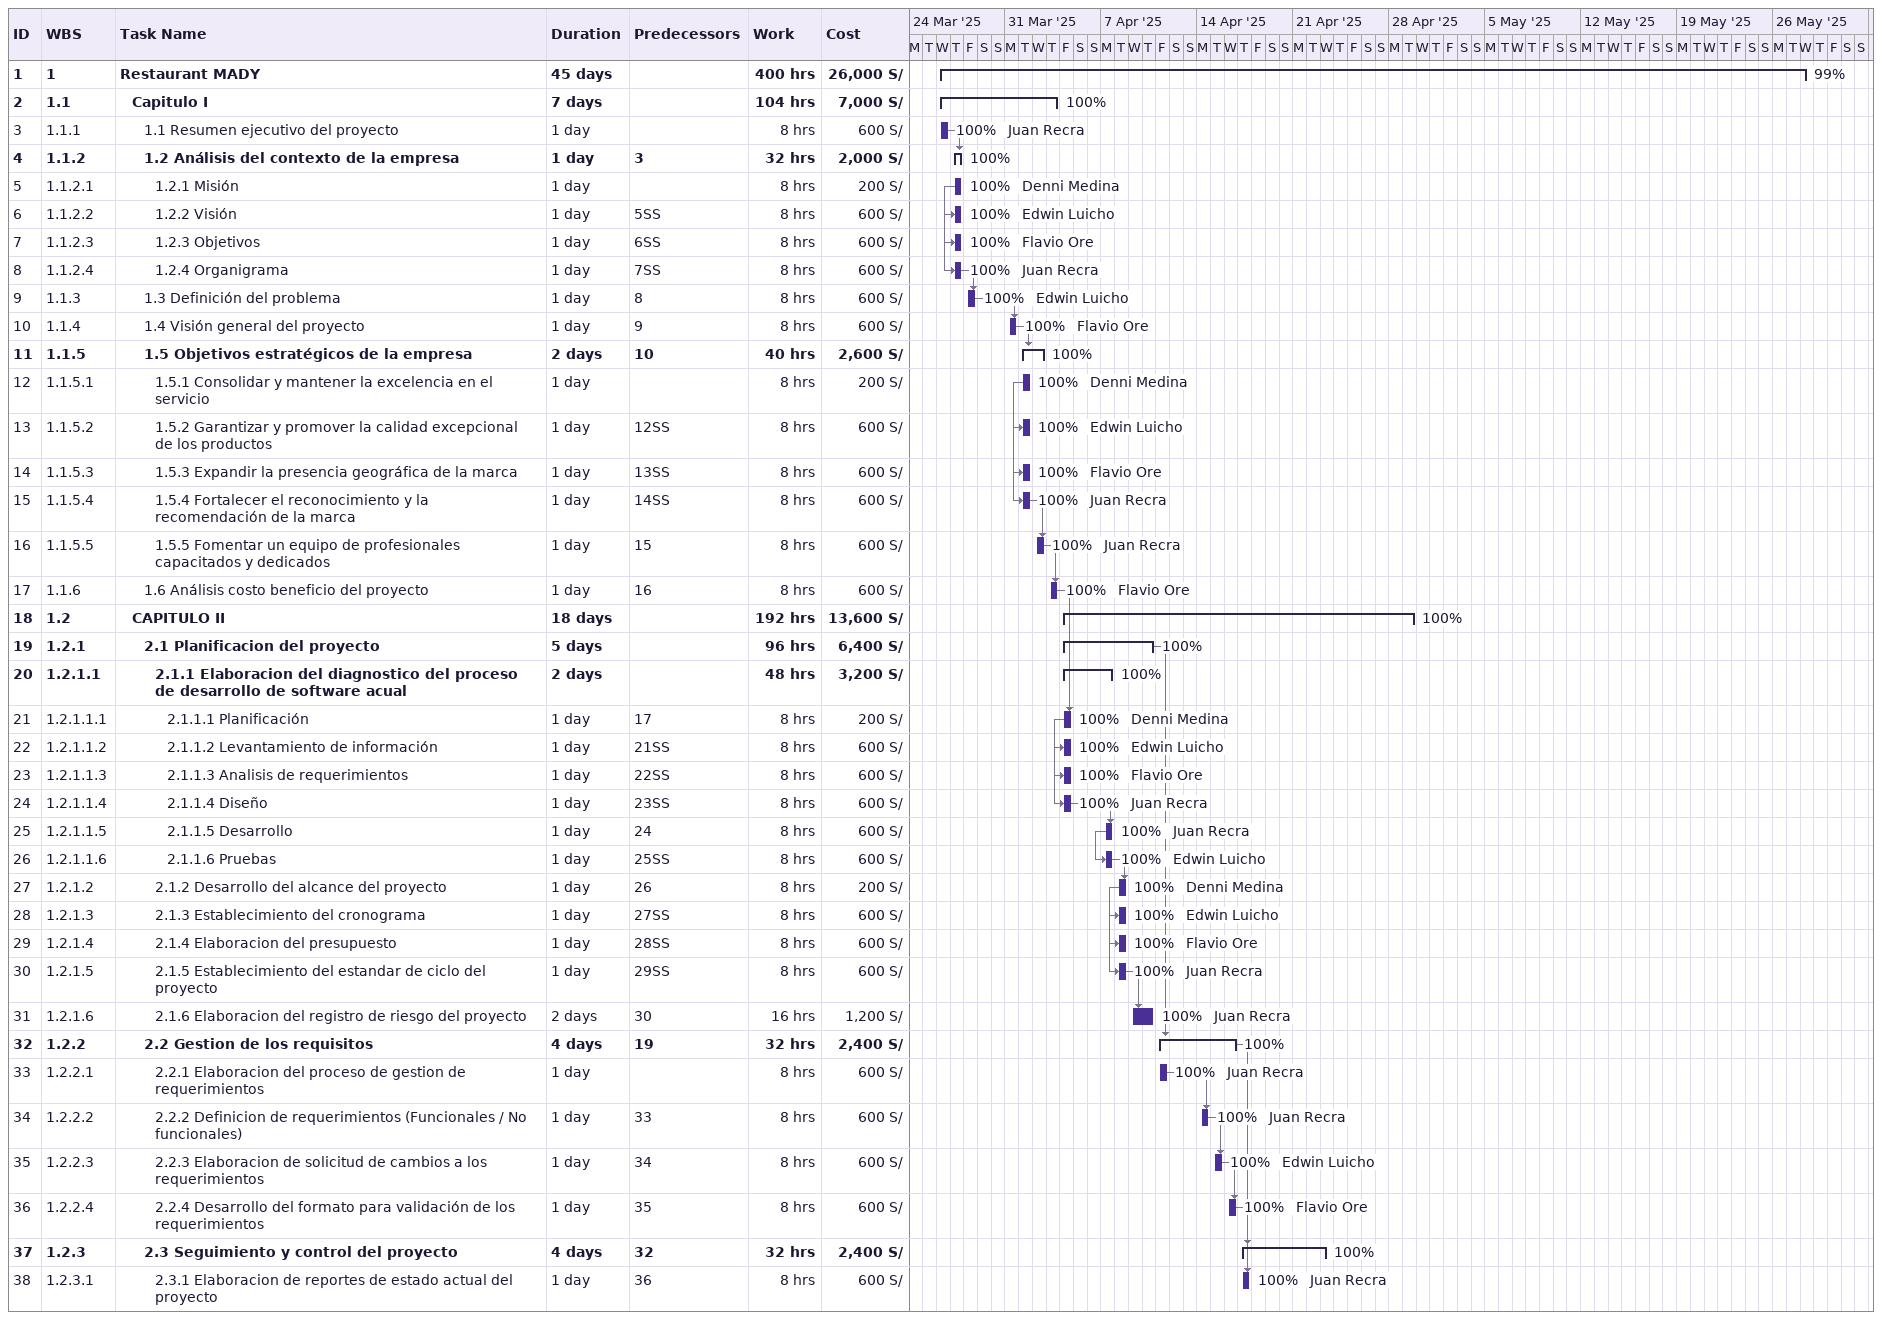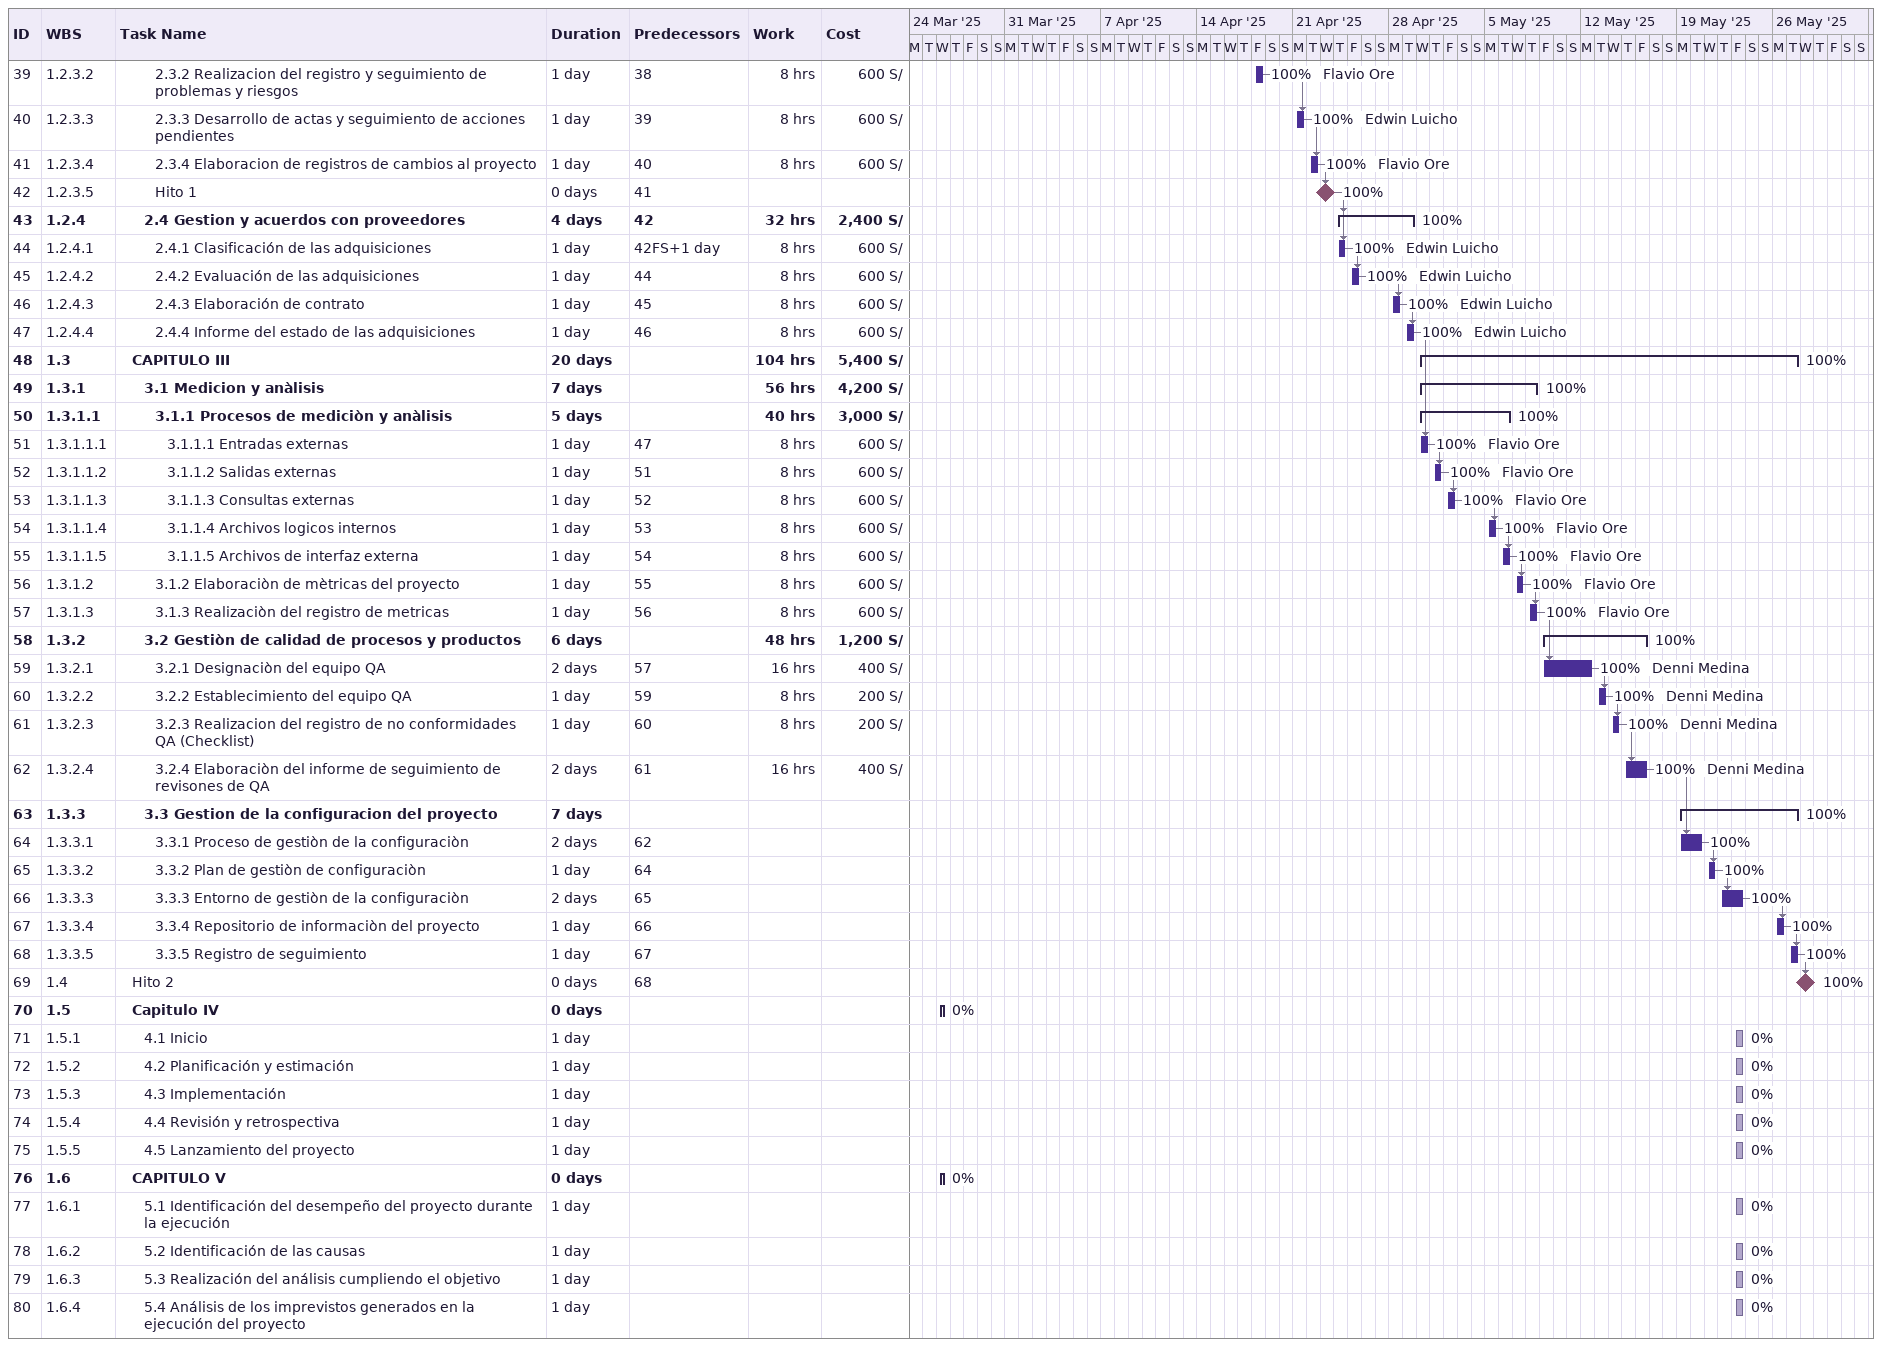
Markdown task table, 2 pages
| ID | WBS | Task | Duration | Start | Finish | Predecessors | Resources | % complete | Work (h) | Cost (S/) |
|---|---|---|---|---|---|---|---|---|---|---|
| 1 | 1 | **Restaurant MADY** | 45d | 2025-03-26 | 2025-05-28 |  |  | 99 | 400 | 26000 |
| 2 | 1.1 | **Capitulo I** | 7d | 2025-03-26 | 2025-04-03 |  |  | 100 | 104 | 7000 |
| 3 | 1.1.1 | 1.1 Resumen ejecutivo del proyecto | 1d | 2025-03-26 | 2025-03-26 |  | Juan Recra | 100 | 8 | 600 |
| 4 | 1.1.2 | **1.2 Análisis del contexto de la empresa** | 1d | 2025-03-27 | 2025-03-27 | 3 |  | 100 | 32 | 2000 |
| 5 | 1.1.2.1 | 1.2.1 Misión | 1d | 2025-03-27 | 2025-03-27 |  | Denni Medina | 100 | 8 | 200 |
| 6 | 1.1.2.2 | 1.2.2 Visión | 1d | 2025-03-27 | 2025-03-27 | 5SS | Edwin Luicho | 100 | 8 | 600 |
| 7 | 1.1.2.3 | 1.2.3 Objetivos | 1d | 2025-03-27 | 2025-03-27 | 6SS | Flavio Ore | 100 | 8 | 600 |
| 8 | 1.1.2.4 | 1.2.4 Organigrama | 1d | 2025-03-27 | 2025-03-27 | 7SS | Juan Recra | 100 | 8 | 600 |
| 9 | 1.1.3 | 1.3 Definición del problema | 1d | 2025-03-28 | 2025-03-28 | 8 | Edwin Luicho | 100 | 8 | 600 |
| 10 | 1.1.4 | 1.4 Visión general del proyecto | 1d | 2025-03-31 | 2025-03-31 | 9 | Flavio Ore | 100 | 8 | 600 |
| 11 | 1.1.5 | **1.5 Objetivos estratégicos de la empresa** | 2d | 2025-04-01 | 2025-04-02 | 10 |  | 100 | 40 | 2600 |
| 12 | 1.1.5.1 | 1.5.1 Consolidar y mantener la excelencia en el servicio | 1d | 2025-04-01 | 2025-04-01 |  | Denni Medina | 100 | 8 | 200 |
| 13 | 1.1.5.2 | 1.5.2 Garantizar y promover la calidad excepcional de los productos | 1d | 2025-04-01 | 2025-04-01 | 12SS | Edwin Luicho | 100 | 8 | 600 |
| 14 | 1.1.5.3 | 1.5.3 Expandir la presencia geográfica de la marca | 1d | 2025-04-01 | 2025-04-01 | 13SS | Flavio Ore | 100 | 8 | 600 |
| 15 | 1.1.5.4 | 1.5.4 Fortalecer el reconocimiento y la recomendación de la marca | 1d | 2025-04-01 | 2025-04-01 | 14SS | Juan Recra | 100 | 8 | 600 |
| 16 | 1.1.5.5 | 1.5.5 Fomentar un equipo de profesionales capacitados y dedicados | 1d | 2025-04-02 | 2025-04-02 | 15 | Juan Recra | 100 | 8 | 600 |
| 17 | 1.1.6 | 1.6 Análisis costo beneficio del proyecto | 1d | 2025-04-03 | 2025-04-03 | 16 | Flavio Ore | 100 | 8 | 600 |
| 18 | 1.2 | **CAPITULO II** | 18d | 2025-04-04 | 2025-04-29 |  |  | 100 | 192 | 13600 |
| 19 | 1.2.1 | **2.1 Planificacion del proyecto** | 5d | 2025-04-04 | 2025-04-10 |  |  | 100 | 96 | 6400 |
| 20 | 1.2.1.1 | **2.1.1 Elaboracion del diagnostico del proceso de desarrollo de software acual** | 2d | 2025-04-04 | 2025-04-07 |  |  | 100 | 48 | 3200 |
| 21 | 1.2.1.1.1 | 2.1.1.1 Planificación | 1d | 2025-04-04 | 2025-04-04 | 17 | Denni Medina | 100 | 8 | 200 |
| 22 | 1.2.1.1.2 | 2.1.1.2 Levantamiento de información | 1d | 2025-04-04 | 2025-04-04 | 21SS | Edwin Luicho | 100 | 8 | 600 |
| 23 | 1.2.1.1.3 | 2.1.1.3 Analisis de requerimientos | 1d | 2025-04-04 | 2025-04-04 | 22SS | Flavio Ore | 100 | 8 | 600 |
| 24 | 1.2.1.1.4 | 2.1.1.4 Diseño | 1d | 2025-04-04 | 2025-04-04 | 23SS | Juan Recra | 100 | 8 | 600 |
| 25 | 1.2.1.1.5 | 2.1.1.5 Desarrollo | 1d | 2025-04-07 | 2025-04-07 | 24 | Juan Recra | 100 | 8 | 600 |
| 26 | 1.2.1.1.6 | 2.1.1.6 Pruebas | 1d | 2025-04-07 | 2025-04-07 | 25SS | Edwin Luicho | 100 | 8 | 600 |
| 27 | 1.2.1.2 | 2.1.2 Desarrollo del alcance del proyecto | 1d | 2025-04-08 | 2025-04-08 | 26 | Denni Medina | 100 | 8 | 200 |
| 28 | 1.2.1.3 | 2.1.3 Establecimiento del cronograma | 1d | 2025-04-08 | 2025-04-08 | 27SS | Edwin Luicho | 100 | 8 | 600 |
| 29 | 1.2.1.4 | 2.1.4 Elaboracion del presupuesto | 1d | 2025-04-08 | 2025-04-08 | 28SS | Flavio Ore | 100 | 8 | 600 |
| 30 | 1.2.1.5 | 2.1.5 Establecimiento del estandar de ciclo del proyecto | 1d | 2025-04-08 | 2025-04-08 | 29SS | Juan Recra | 100 | 8 | 600 |
| 31 | 1.2.1.6 | 2.1.6 Elaboracion del registro de riesgo del proyecto | 2d | 2025-04-09 | 2025-04-10 | 30 | Juan Recra | 100 | 16 | 1200 |
| 32 | 1.2.2 | **2.2 Gestion de los requisitos** | 4d | 2025-04-11 | 2025-04-16 | 19 |  | 100 | 32 | 2400 |
| 33 | 1.2.2.1 | 2.2.1 Elaboracion del proceso de gestion de requerimientos | 1d | 2025-04-11 | 2025-04-11 |  | Juan Recra | 100 | 8 | 600 |
| 34 | 1.2.2.2 | 2.2.2 Definicion de requerimientos (Funcionales / No funcionales) | 1d | 2025-04-14 | 2025-04-14 | 33 | Juan Recra | 100 | 8 | 600 |
| 35 | 1.2.2.3 | 2.2.3 Elaboracion de solicitud de cambios a los requerimientos | 1d | 2025-04-15 | 2025-04-15 | 34 | Edwin Luicho | 100 | 8 | 600 |
| 36 | 1.2.2.4 | 2.2.4 Desarrollo del formato para validación de los requerimientos | 1d | 2025-04-16 | 2025-04-16 | 35 | Flavio Ore | 100 | 8 | 600 |
| 37 | 1.2.3 | **2.3 Seguimiento y control del proyecto** | 4d | 2025-04-17 | 2025-04-23 | 32 |  | 100 | 32 | 2400 |
| 38 | 1.2.3.1 | 2.3.1 Elaboracion de reportes de estado actual del proyecto | 1d | 2025-04-17 | 2025-04-17 | 36 | Juan Recra | 100 | 8 | 600 |
| 39 | 1.2.3.2 | 2.3.2 Realizacion del registro y seguimiento de problemas y riesgos | 1d | 2025-04-18 | 2025-04-18 | 38 | Flavio Ore | 100 | 8 | 600 |
| 40 | 1.2.3.3 | 2.3.3 Desarrollo de actas y seguimiento de acciones pendientes | 1d | 2025-04-21 | 2025-04-21 | 39 | Edwin Luicho | 100 | 8 | 600 |
| 41 | 1.2.3.4 | 2.3.4 Elaboracion de registros de cambios al proyecto | 1d | 2025-04-22 | 2025-04-22 | 40 | Flavio Ore | 100 | 8 | 600 |
| 42 | 1.2.3.5 | Hito 1 | 0d | 2025-04-23 | 2025-04-23 | 41 |  | 100 |  |  |
| 43 | 1.2.4 | **2.4 Gestion y acuerdos con proveedores** | 4d | 2025-04-24 | 2025-04-29 | 42 |  | 100 | 32 | 2400 |
| 44 | 1.2.4.1 | 2.4.1 Clasificación de las adquisiciones | 1d | 2025-04-24 | 2025-04-24 | 42FS+1d | Edwin Luicho | 100 | 8 | 600 |
| 45 | 1.2.4.2 | 2.4.2 Evaluación de las adquisiciones | 1d | 2025-04-25 | 2025-04-25 | 44 | Edwin Luicho | 100 | 8 | 600 |
| 46 | 1.2.4.3 | 2.4.3 Elaboración de contrato | 1d | 2025-04-28 | 2025-04-28 | 45 | Edwin Luicho | 100 | 8 | 600 |
| 47 | 1.2.4.4 | 2.4.4 Informe del estado de las adquisiciones | 1d | 2025-04-29 | 2025-04-29 | 46 | Edwin Luicho | 100 | 8 | 600 |
| 48 | 1.3 | **CAPITULO III** | 20d | 2025-04-30 | 2025-05-27 |  |  | 100 | 104 | 5400 |
| 49 | 1.3.1 | **3.1 Medicion y anàlisis** | 7d | 2025-04-30 | 2025-05-08 |  |  | 100 | 56 | 4200 |
| 50 | 1.3.1.1 | **3.1.1 Procesos de mediciòn y anàlisis** | 5d | 2025-04-30 | 2025-05-06 |  |  | 100 | 40 | 3000 |
| 51 | 1.3.1.1.1 | 3.1.1.1 Entradas externas | 1d | 2025-04-30 | 2025-04-30 | 47 | Flavio Ore | 100 | 8 | 600 |
| 52 | 1.3.1.1.2 | 3.1.1.2 Salidas externas | 1d | 2025-05-01 | 2025-05-01 | 51 | Flavio Ore | 100 | 8 | 600 |
| 53 | 1.3.1.1.3 | 3.1.1.3 Consultas externas | 1d | 2025-05-02 | 2025-05-02 | 52 | Flavio Ore | 100 | 8 | 600 |
| 54 | 1.3.1.1.4 | 3.1.1.4 Archivos logicos internos | 1d | 2025-05-05 | 2025-05-05 | 53 | Flavio Ore | 100 | 8 | 600 |
| 55 | 1.3.1.1.5 | 3.1.1.5 Archivos de interfaz externa | 1d | 2025-05-06 | 2025-05-06 | 54 | Flavio Ore | 100 | 8 | 600 |
| 56 | 1.3.1.2 | 3.1.2 Elaboraciòn de mètricas del proyecto | 1d | 2025-05-07 | 2025-05-07 | 55 | Flavio Ore | 100 | 8 | 600 |
| 57 | 1.3.1.3 | 3.1.3 Realizaciòn del registro de metricas | 1d | 2025-05-08 | 2025-05-08 | 56 | Flavio Ore | 100 | 8 | 600 |
| 58 | 1.3.2 | **3.2 Gestiòn de calidad de procesos y productos** | 6d | 2025-05-09 | 2025-05-16 |  |  | 100 | 48 | 1200 |
| 59 | 1.3.2.1 | 3.2.1 Designaciòn del equipo QA | 2d | 2025-05-09 | 2025-05-12 | 57 | Denni Medina | 100 | 16 | 400 |
| 60 | 1.3.2.2 | 3.2.2 Establecimiento del equipo QA | 1d | 2025-05-13 | 2025-05-13 | 59 | Denni Medina | 100 | 8 | 200 |
| 61 | 1.3.2.3 | 3.2.3 Realizacion del registro de no conformidades QA (Checklist) | 1d | 2025-05-14 | 2025-05-14 | 60 | Denni Medina | 100 | 8 | 200 |
| 62 | 1.3.2.4 | 3.2.4 Elaboraciòn del informe de seguimiento de revisones de QA | 2d | 2025-05-15 | 2025-05-16 | 61 | Denni Medina | 100 | 16 | 400 |
| 63 | 1.3.3 | **3.3 Gestion de la configuracion del proyecto** | 7d | 2025-05-19 | 2025-05-27 |  |  | 100 |  |  |
| 64 | 1.3.3.1 | 3.3.1 Proceso de gestiòn de la configuraciòn | 2d | 2025-05-19 | 2025-05-20 | 62 |  | 100 |  |  |
| 65 | 1.3.3.2 | 3.3.2 Plan de gestiòn de configuraciòn | 1d | 2025-05-21 | 2025-05-21 | 64 |  | 100 |  |  |
| 66 | 1.3.3.3 | 3.3.3 Entorno de gestiòn de la configuraciòn | 2d | 2025-05-22 | 2025-05-23 | 65 |  | 100 |  |  |
| 67 | 1.3.3.4 | 3.3.4 Repositorio de informaciòn del proyecto | 1d | 2025-05-26 | 2025-05-26 | 66 |  | 100 |  |  |
| 68 | 1.3.3.5 | 3.3.5 Registro de seguimiento | 1d | 2025-05-27 | 2025-05-27 | 67 |  | 100 |  |  |
| 69 | 1.4 | Hito 2 | 0d | 2025-05-28 | 2025-05-28 | 68 |  | 100 |  |  |
| 70 | 1.5 | **Capitulo IV** | 0d | 2025-03-26 | 2025-03-26 |  |  | 0 |  |  |
| 71 | 1.5.1 | 4.1 Inicio | 1d | 2025-05-23 | 2025-05-23 |  |  | 0 |  |  |
| 72 | 1.5.2 | 4.2 Planificación y estimación | 1d | 2025-05-23 | 2025-05-23 |  |  | 0 |  |  |
| 73 | 1.5.3 | 4.3 Implementación | 1d | 2025-05-23 | 2025-05-23 |  |  | 0 |  |  |
| 74 | 1.5.4 | 4.4 Revisión y retrospectiva | 1d | 2025-05-23 | 2025-05-23 |  |  | 0 |  |  |
| 75 | 1.5.5 | 4.5 Lanzamiento del proyecto | 1d | 2025-05-23 | 2025-05-23 |  |  | 0 |  |  |
| 76 | 1.6 | **CAPITULO V** | 0d | 2025-03-26 | 2025-03-26 |  |  | 0 |  |  |
| 77 | 1.6.1 | 5.1 Identificación del desempeño del proyecto durante la ejecución | 1d | 2025-05-23 | 2025-05-23 |  |  | 0 |  |  |
| 78 | 1.6.2 | 5.2 Identificación de las causas | 1d | 2025-05-23 | 2025-05-23 |  |  | 0 |  |  |
| 79 | 1.6.3 | 5.3 Realización del análisis cumpliendo el objetivo | 1d | 2025-05-23 | 2025-05-23 |  |  | 0 |  |  |
| 80 | 1.6.4 | 5.4 Análisis de los imprevistos generados en la ejecución del proyecto | 1d | 2025-05-23 | 2025-05-23 |  |  | 0 |  |  |
